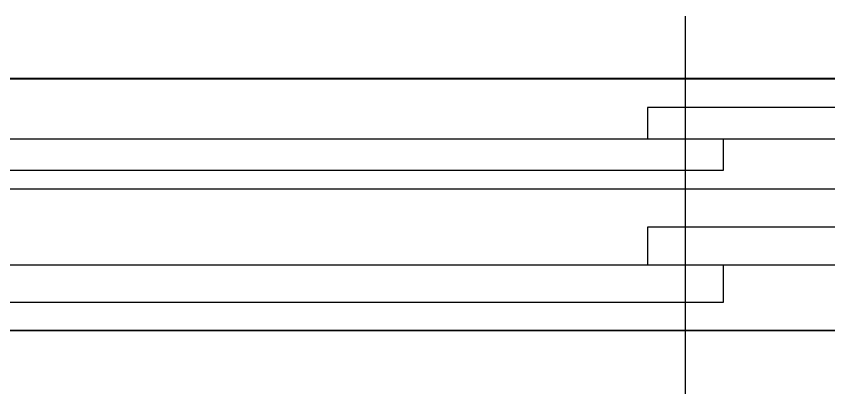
# Model space of a CAD drawing. Header units: millimetres. Extents: x 0 to 460473, y -68369 to 85219.
# Drawn here: x 256154 to 256800, y 29579 to 29879 of the extents above; entities that cross this region are included whole.
import ezdxf

# ---------------------------------------------------------------- set-up
doc = ezdxf.new("R2010")
doc.units = ezdxf.units.MM
doc.header["$LTSCALE"] = 50
for name, color, linetype in [('fur', 6, 'Continuous'), ('ha', 8, 'Continuous'), ('wall', 2, 'Continuous'), ('win', 4, 'Continuous')]:
    doc.layers.add(name, color=color, linetype=linetype)

# ---------------------------------------------------------------- blocks, each defined once
blk = doc.blocks.new('2600')
at = {"layer": 'win'}
for p, q in [((8549.25, -153771.01), (8549.25, -153471.01)), ((7239.25, -153521.01), (9759.25, -153521.01)), ((7249.25, -153608.51), (9749.25, -153608.51)), ((7249.25, -153608.51), (9749.25, -153608.51)), ((7249.25, -153721.01), (9749.25, -153721.01))]:
    blk.add_line(p, q, dxfattribs=at)
for points in [[(7249.25, -153543.51), (8579.25, -153543.51), (8579.25, -153568.51), (7249.25, -153568.51)], [(9749.25, -153568.51), (8519.25, -153568.51), (8519.25, -153593.51), (9749.25, -153593.51)], [(7249.25, -153638.51), (8579.25, -153638.51), (8579.25, -153668.51), (7249.25, -153668.51)], [(9749.25, -153668.51), (8519.25, -153668.51), (8519.25, -153698.51), (9749.25, -153698.51)]]:
    blk.add_lwpolyline(points, dxfattribs=at)
blk = doc.blocks.new('EWEDSF')
at = {"layer": 'wall', "color": 2}
for p, q in [((225434, 29829.7), (221434, 29829.7)), ((221434, 29629.7), (225634, 29629.7))]:
    blk.add_line(p, q, dxfattribs=at)
at = {"layer": 'fur', "xscale": -1}
blk.add_blockref('2600', (232243.25, 183350.2), dxfattribs=at)

msp = doc.modelspace()

# ---------------------------------------------------------------- block references
at = {"layer": 'ha'}
msp.add_blockref('EWEDSF', (32991.69642986, 0), dxfattribs=at)

doc.saveas('drawing.dxf')
